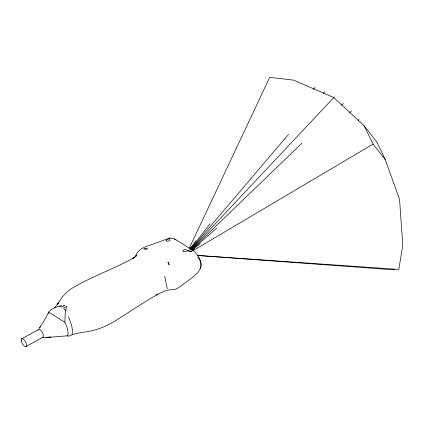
<?xml version="1.0" encoding="UTF-8"?>
<svg xmlns="http://www.w3.org/2000/svg" width="424" height="424" viewBox="0 0 424 424"><rect width="100%" height="100%" fill="white"/><g stroke="black" fill="none" stroke-linecap="round" stroke-linejoin="round"><path stroke-width="0.64" d="M42.601 337.419L50.816 337.138L46.02 337.414L50.387 337.202L67.66 335.797L67.824 335.469A15.179 6.265 61.3 0 0 65.254 322.982L64.888 322.325L65.185 314.163L66.531 306.409L63.579 308.025L65.179 310.289L65.741 309.981M72.107 334.372C73.421 328.351 70.437 322.288 68.471 316.707M135.526 256.244C136.947 251.602 141.059 248.4 145.49 246.832L169.642 238.055L172.981 238.436L175.197 239.295M189.364 248.056L269.701 77.359L293.503 80.12L333.794 97.536L364.031 125.658L376.851 141.987L385.252 159.599L399.53 199.317L402.8 245.083L398.82 269.431L197.483 255.423M45.045 319.479L48.622 312.053L50.88 309.817L54.797 307.601L59.577 306.086L61.941 305.773M39.066 328.605L44.716 319.643M57.643 304.172C61.379 296.959 67.13 290.97 74.195 286.958C93.704 275.833 115.026 268.36 134.625 257.394L133.014 258.349L136.931 255.031L135.537 256.976M189.767 249.036L191.171 246.789M40.2 326.915L40.619 326.31L39.792 327.492M190.032 249.217L196.063 240.541M57.627 304.257L58.941 302.37L54.458 307.861M190.705 248.872L210.071 223.702M313.368 89.459L314.979 87.36M190.546 249.609L288.543 134.355M323.21 93.587L324.922 91.573M190.795 249.821L334.361 96.932M200.393 268.519L200.621 268.281C202.264 261.968 198.628 255.094 193.81 251.05L175.382 239.412L174.211 239.051M191.023 250.059L301.856 143.275M341.336 105.237L343.239 103.403M191.754 249.869L216.717 228.16M349.509 112.678L351.507 110.945M191.993 250.165L200.319 243.652M358.068 120.321L359.107 119.51M192.236 250.467L194.409 248.952M169.998 238.028L166.028 240.53L167.469 241.341L170.003 240.535L169.642 238.055M192.528 250.934L373.094 144.112L385.252 159.599M59.577 306.086L59.016 306.393L61.941 306.992L64.898 305.375L63.123 305.614M21.582 338.861L38.462 329.639M26.161 346.44L43.036 337.218M197.489 255.465L394.882 269.892M67.66 335.797L68.529 336.322C75.52 332.686 83.777 332.469 91.388 330.853C100.35 328.934 108.666 324.938 116.452 320.184L141.356 304.125L157.802 294.124L156.313 295.014L163.924 291.267L168.037 290.101L175.393 289.242L177.91 288.129L181.271 285.877C189.056 278.913 208.958 270.077 197.621 256.992M64.888 322.325L48.622 312.053L48.458 312.377A15.179 6.265 61.3 0 0 48.257 313.522M364.031 125.658L373.094 144.112M38.181 330.1A4.447 1.834 61.3 0 1 42.416 332.654A4.447 1.834 61.3 0 1 42.04 337.35M167.332 288.622A14.919 0.869 80.5 0 1 164.756 276.13M191.632 251.692L187.927 250.303L184.217 249.508L182.659 250.934L183.931 251.84L187.705 250.918L191.632 251.692M147.292 248.809L146.927 249.179L143.773 248.883L147.292 248.809M168.222 262.249L167.872 262.403L169.372 264.661L168.948 264.783L168.529 262.218L168.222 262.249M21.279 340.875A4.447 1.834 61.3 0 0 25.721 346.641A4.447 1.834 61.3 0 0 24.613 340.435A4.447 1.834 61.3 0 0 21.279 340.875"/></g></svg>
